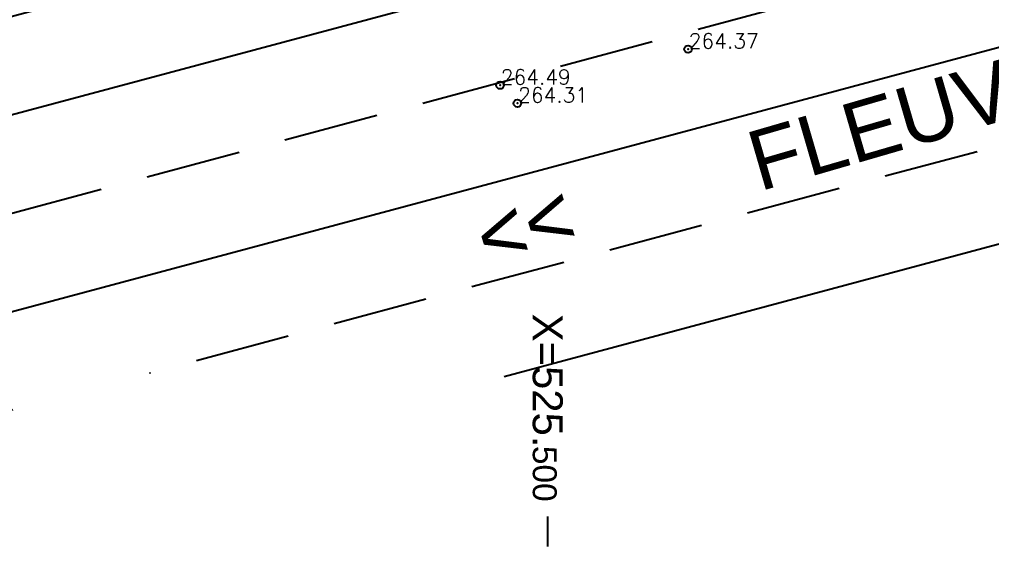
# Model space of a CAD drawing. Header units: millimetres. Extents: x 524954 to 526204, y 9523489 to 9524010.
# Drawn here: x 525464.7 to 525529.6, y 9523489.4 to 9523524.6 of the extents above; entities that cross this region are included whole.
import ezdxf
from ezdxf.enums import TextEntityAlignment as Align

# ---------------------------------------------------------------- set-up
doc = ezdxf.new("R2010")
doc.units = ezdxf.units.MM
doc.header["$PDMODE"] = 32
doc.header["$PDSIZE"] = 0.5
doc.linetypes.add('ACAD_ISO12W100', pattern=[21, 12, -3, 0, -3, 0, -3])
doc.linetypes.add('CACHE2', pattern=[4.7625, 3.175, -1.5875])
for name, color, linetype in [('Annotation', 7, 'Continuous'), ('Bord Fleuve', 4, 'ACAD_ISO12W100'), ('Carroyage(2)', 7, 'Continuous'), ('TopoAlt', 3, 'Continuous'), ('TOPOJIS', 7, 'Continuous'), ('Toponomie', 7, 'CACHE2')]:
    doc.layers.add(name, color=color, linetype=linetype)
doc.styles.add('Simplex 1.0', font='Simplex.shx', dxfattribs={"width": 0.99, "height": 1})
doc.styles.get("Standard").update_dxf_attribs({"font": 'arial.ttf'})

# ---------------------------------------------------------------- blocks, each defined once
blk = doc.blocks.new('TCPOINT M')
at = {"color": 0}
blk.add_point((0, 0), dxfattribs=at)
at = {"layer": 'TopoAlt', "style": 'Simplex 1.0', "width": 0.99}
blk.add_attdef('ALT', (0.15, 0.15), '', height=1, dxfattribs=at)

msp = doc.modelspace()

# ---------------------------------------------------------------- hatches: boundary and pattern name
at = {"layer": 'Bord Fleuve', "ltscale": 0.5}
h = msp.add_hatch(dxfattribs=at)
h.set_pattern_fill('ANSI33', color=256, scale=2, angle=330, style=0)
h.paths.add_polyline_path([(526101.715, 9523771.778), (526101.498, 9523728.689), (526067.042, 9523702.1), (526048.223, 9523678.528), (526031.816, 9523676.184), (526027.837, 9523671.249), (526016.46, 9523661.911), (526012.684, 9523655.259), (526010.342, 9523652.337), (526009.349, 9523649.826), (526002.836, 9523644.901), (526001.359, 9523638.704), (525998.552, 9523634.868), (525992.641, 9523630.59), (525971.373, 9523621.771), (525946.333, 9523622.282), (525936.503, 9523619.892), (525930.695, 9523617.923), (525919.699, 9523615.395), (525895.841, 9523612.948), (525885.599, 9523613.628), (525875.196, 9523613.421), (525867.372, 9523614.558), (525859.164, 9523613.749), (525850.68, 9523611.584), (525842.877, 9523609.413), (525834.137, 9523605.724), (525821.783, 9523602.11), (525815.903, 9523600.185), (525796.184, 9523594.113), (525774.026, 9523585.199), (525767.099, 9523581.761), (525763.989, 9523580.32), (525760.33, 9523578.539), (525748.039, 9523572.413), (525744.059, 9523571.766), (525739.195, 9523569.005), (525726.381, 9523563.785), (525719.788, 9523561.814), (525707.248, 9523554.536), (525700.147, 9523552.212), (525692.212, 9523549.16), (525674.921, 9523545.702), (525662.522, 9523542.332), (525644.942, 9523541.016), (525635.899, 9523540.053), (525621.612, 9523536.522), (525609.298, 9523533.789), (525593.484, 9523529.477), (525590.482, 9523529.837), (525587.338, 9523528.188), (525575.413, 9523524.864), (525573.541, 9523524.376), (525537.559, 9523507.804), (525536.053, 9523507.312), (525509.961, 9523500.658), (525472.702, 9523501.018), (525453.195, 9523495.13), (525425.264, 9523493.316), (525409.725, 9523500.229), (525383.624, 9523517.145), (525374.857, 9523528.592), (525397.503, 9523550.219), (525408.728, 9523544.096), (525423.511, 9523536.311), (525445.736, 9523537.578), (525453.966, 9523539.782), (525464.454, 9523546.087), (525473.153, 9523547.827), (525482.046, 9523548.599), (525491.438, 9523548.246), (525499.251, 9523546.152), (525510.455, 9523545.914), (525524.182, 9523548.573), (525533.752, 9523550.446), (525539.312, 9523550.42), (525543.959, 9523554.529), (525548.966, 9523556.567), (525556.157, 9523559.482), (525565.701, 9523562.659), (525575.687, 9523565.927), (525586.045, 9523569.089), (525592.726, 9523570.833), (525599.232, 9523573.013), (525615.849, 9523577.326), (525625.16, 9523582.583), (525628.685, 9523586.517), (525632.523, 9523586.625), (525648.079, 9523583.088), (525655.429, 9523583.638), (525665.347, 9523586.334), (525670.505, 9523587.365), (525674.974, 9523592.31), (525681.363, 9523595.427), (525690.374, 9523596.897), (525696.726, 9523596.667), (525703.112, 9523600.372), (525712.502, 9523603.181), (525720.951, 9523606.622), (525729.973, 9523611.744), (525735.094, 9523612.577), (525741.896, 9523615.967), (525746.088, 9523618.007), (525749.05, 9523619.379), (525756.94, 9523623.296), (525766.831, 9523627.898), (525804.249, 9523638.101), (525817.576, 9523642.025), (525828.432, 9523644.919), (525839.805, 9523649.896), (525846.166, 9523651.166), (525855.839, 9523655.822), (525867.776, 9523655.711), (525877.503, 9523655.632), (525886.144, 9523654.198), (525894.786, 9523653.829), (525911.157, 9523655.506), (525918.652, 9523656.801), (525925.004, 9523658.249), (525933.183, 9523660.832), (525939.613, 9523663.374), (525944.509, 9523665.893), (525950.393, 9523669.022), (525957.623, 9523672.73), (525962.986, 9523676.276), (525970.165, 9523679.965), (525973.599, 9523682.924), (525976.261, 9523684.646), (525980.145, 9523686.246), (525987.591, 9523689.162), (525991.967, 9523692.966), (525998.543, 9523697.851), (526003.542, 9523703.73), (526012.581, 9523711.677), (526026.66, 9523716.709), (526030.85, 9523726.011), (526046.387, 9523740.613), (526052.355, 9523745.599), (526061.927, 9523759.011), (526073.275, 9523760.379), (526077.818, 9523761.95), (526083.981, 9523762.217)])
h.paths.add_polyline_path([(525512.661, 9523516.101), (525534.357, 9523523.257), (525535.319, 9523520.342), (525513.623, 9523513.186)], flags=24)
h.paths.add_polyline_path([(525743.331, 9523593.045), (525764.315, 9523602.078), (525765.529, 9523599.259), (525744.545, 9523590.226)], flags=24)
h.paths.add_polyline_path([(525983.194, 9523662.071), (526001.508, 9523675.73), (526003.343, 9523673.269), (525985.029, 9523659.611)], flags=24)

# ---------------------------------------------------------------- linework, layer by layer
at = {"layer": 'Carroyage(2)'}
msp.add_line((525500, 9523489.414), (525500, 9523491.414), dxfattribs=at)

# ---------------------------------------------------------------- block references
at = {"layer": 'TOPOJIS'}
ref = msp.add_blockref('TCPOINT M', (525509.369, 9523522.644, 264.37), dxfattribs=at)
ref.add_attrib('ALT', '264.37', (525509.419, 9523522.694, 264.37), dxfattribs={"layer": 'TopoAlt', "height": 1, "style": 'Simplex 1.0', "width": 0.99})
ref = msp.add_blockref('TCPOINT M', (525496.815, 9523520.233, 264.49), dxfattribs=at)
ref.add_attrib('ALT', '264.49', (525496.865, 9523520.283, 264.49), dxfattribs={"layer": 'TopoAlt', "height": 1, "style": 'Simplex 1.0', "width": 0.99})
ref = msp.add_blockref('TCPOINT M', (525497.973, 9523519.027, 264.31), dxfattribs=at)
ref.add_attrib('ALT', '264.31', (525498.023, 9523519.077, 264.31), dxfattribs={"layer": 'TopoAlt', "height": 1, "style": 'Simplex 1.0', "width": 0.99})

# ---------------------------------------------------------------- texts
at = {"layer": 'Annotation'}
for s, height, p in [('X=525.', 2, (525499, 9523496.037)), ('500', 1.6, (525499, 9523492.414))]:
    msp.add_text(s, height=height, rotation=270, dxfattribs=at).set_placement(p, align=Align.RIGHT)
at = {"layer": 'Toponomie', "char_height": 4, "attachment_point": 1}
for s, insert, width, rotation in [('FLEUVE CONGO', (525513.011, 9523516.969), 97.05205, 16.22084), ('<< ', (525494.783, 9523511.778), 72.28326, 16.8565)]:
    msp.add_mtext(s, dxfattribs=dict(at, insert=insert, width=width, rotation=rotation))

doc.saveas('drawing.dxf')
